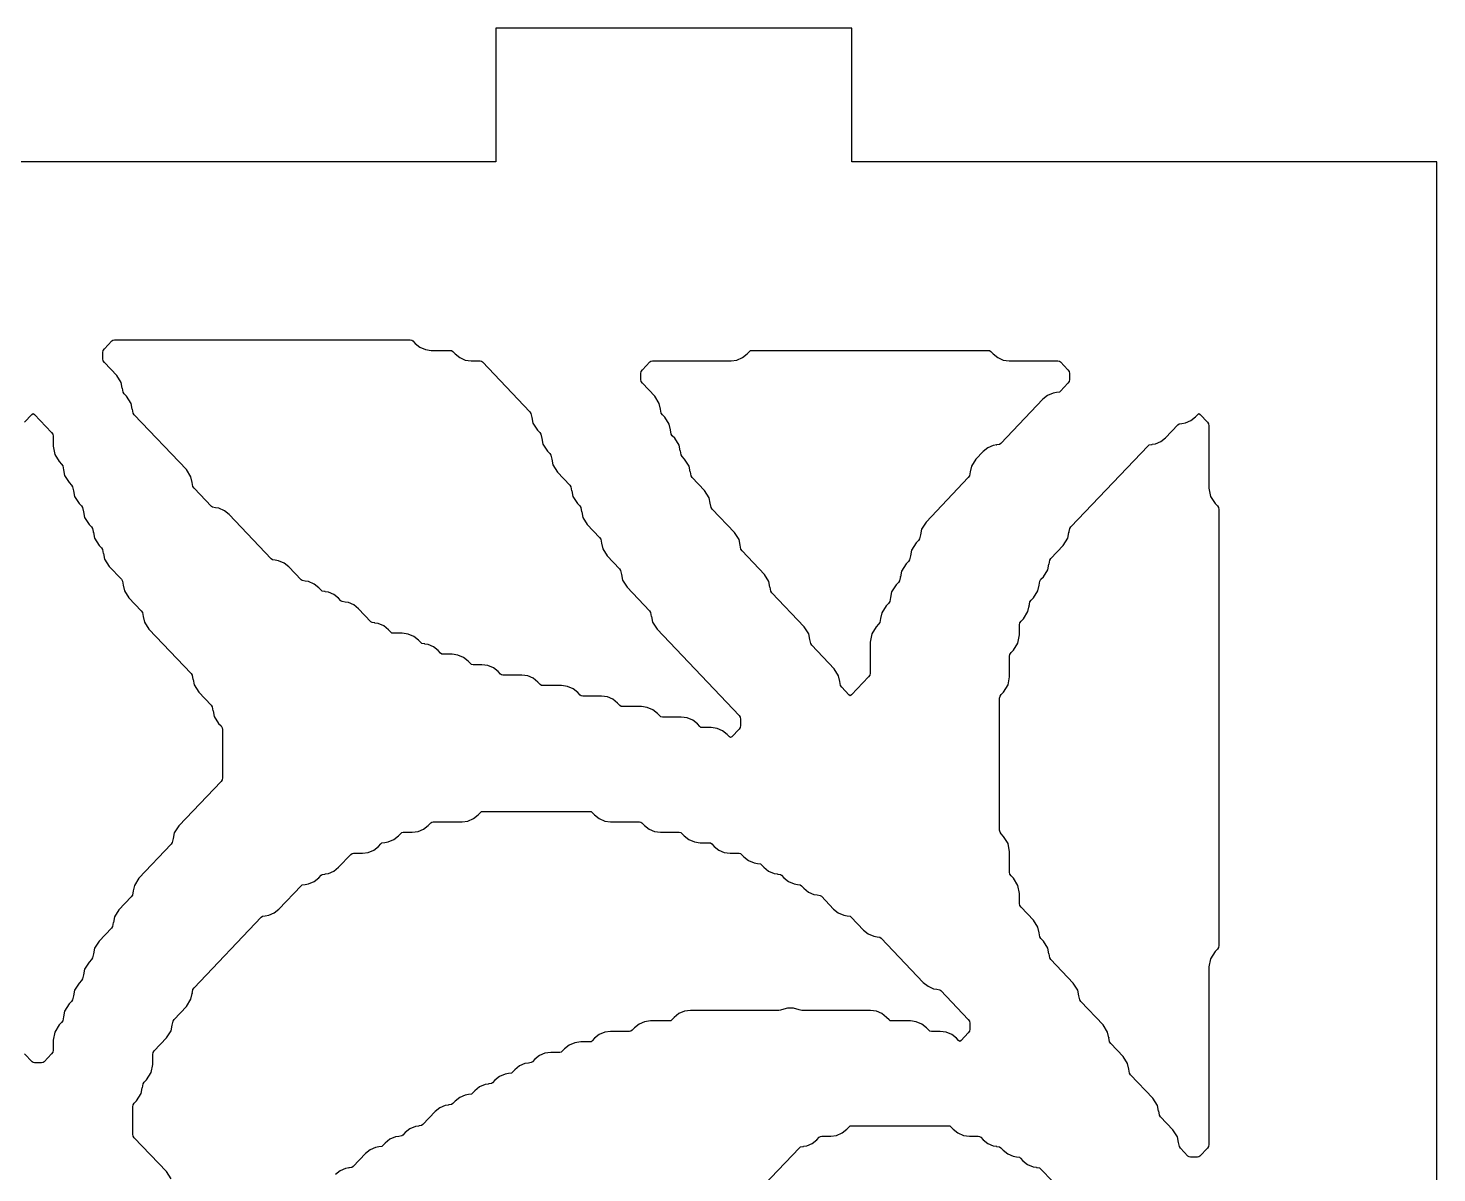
# Model space of a CAD drawing. Header units: millimetres. Extents: x 10 to 410, y 18 to 283.
# Drawn here: x 41.63 to 73.27, y 257.29 to 283 of the extents above; entities that cross this region are included whole.
import ezdxf

# ---------------------------------------------------------------- set-up
doc = ezdxf.new("R2010")
doc.units = ezdxf.units.MM
doc.layers.add('CUT', color=1, linetype='Continuous')

msp = doc.modelspace()

# ---------------------------------------------------------------- linework, layer by layer
at = {"layer": 'CUT'}
for points in [[(52.134, 157), (60.134, 157), (60.134, 160), (73.2679, 160), (73.2679, 280), (60.134, 280), (60.134, 283), (52.134, 283), (52.134, 280), (31.134, 280), (31.134, 283), (23.134, 283), (23.134, 280), (10, 280), (10, 160), (23.134, 160), (23.134, 157), (31.134, 157), (31.134, 160), (52.134, 160)], [(50.2148, 276), (50.2468, 275.9957), (50.2719, 275.9755), (50.3246, 275.9201), (50.4297, 275.8359), (50.5534, 275.7828), (50.6869, 275.7647), (51.1098, 275.7647), (51.1418, 275.7604), (51.167, 275.7402), (51.2196, 275.6849), (51.3247, 275.6006), (51.4485, 275.5475), (51.5819, 275.5294), (51.7811, 275.5294), (51.813, 275.5251), (51.8382, 275.5049), (52.9009, 274.3875), (52.9252, 274.3495), (52.9427, 274.2585), (52.945, 274.2589), (52.9694, 274.1319), (53.0714, 273.9729), (53.1246, 273.9169), (53.1489, 273.879), (53.1665, 273.7879), (53.1687, 273.7883), (53.1931, 273.6613), (53.2951, 273.5023), (53.3484, 273.4463), (53.3727, 273.4084), (53.3902, 273.3173), (53.3925, 273.3177), (53.4169, 273.1907), (53.5189, 273.0317), (53.7959, 272.7404), (53.8202, 272.7025), (53.8377, 272.6114), (53.84, 272.6119), (53.8644, 272.4848), (53.9664, 272.3258), (54.0196, 272.2698), (54.044, 272.2319), (54.0615, 272.1408), (54.0637, 272.1413), (54.0882, 272.0143), (54.1902, 271.8552), (54.4672, 271.5639), (54.4915, 271.526), (54.509, 271.4349), (54.5113, 271.4354), (54.5357, 271.3084), (54.6377, 271.1493), (54.9147, 270.8581), (54.939, 270.8201), (54.9565, 270.7291), (54.9588, 270.7295), (54.9832, 270.6025), (55.0852, 270.4435), (55.5859, 269.9169), (55.6103, 269.879), (55.6278, 269.7879), (55.63, 269.7883), (55.6545, 269.6613), (55.7565, 269.5023), (57.5997, 267.5639), (57.6241, 267.526), (57.6326, 267.4818), (57.6326, 267.3418), (57.6241, 267.2975), (57.5997, 267.2596), (57.4368, 267.0883), (57.4088, 267.067), (57.3808, 267.0883), (57.3329, 267.1387), (57.2278, 267.2229), (57.104, 267.276), (56.9706, 267.2941), (56.7714, 267.2941), (56.7394, 267.2985), (56.7143, 267.3186), (56.6616, 267.374), (56.5565, 267.4582), (56.4328, 267.5113), (56.2993, 267.5294), (55.8764, 267.5294), (55.8444, 267.5338), (55.8192, 267.5539), (55.7666, 267.6093), (55.6615, 267.6935), (55.5377, 267.7466), (55.4043, 267.7647), (54.9813, 267.7647), (54.9494, 267.769), (54.9242, 267.7892), (54.8716, 267.8446), (54.7665, 267.9288), (54.6427, 267.9819), (54.5092, 268), (54.0863, 268), (54.0543, 268.0043), (54.0292, 268.0245), (53.9765, 268.0799), (53.8714, 268.1641), (53.7477, 268.2172), (53.6142, 268.2353), (53.1913, 268.2353), (53.1593, 268.2396), (53.1341, 268.2598), (53.0815, 268.3151), (52.9764, 268.3994), (52.8526, 268.4525), (52.7192, 268.4706), (52.2962, 268.4706), (52.2643, 268.4749), (52.2391, 268.4951), (52.1865, 268.5504), (52.0814, 268.6346), (51.9576, 268.6877), (51.8242, 268.7059), (51.625, 268.7059), (51.593, 268.7102), (51.5678, 268.7304), (51.5152, 268.7857), (51.4101, 268.8699), (51.2863, 268.923), (51.1529, 268.9412), (50.9537, 268.9412), (50.9217, 268.9455), (50.8966, 268.9657), (50.8439, 269.021), (50.7388, 269.1052), (50.6151, 269.1583), (50.5393, 269.1686), (50.5397, 269.1719), (50.4742, 269.1808), (50.4491, 269.201), (50.3964, 269.2563), (50.2913, 269.3405), (50.1676, 269.3936), (50.0341, 269.4118), (49.8349, 269.4118), (49.803, 269.4161), (49.7778, 269.4363), (49.7252, 269.4916), (49.6201, 269.5758), (49.4963, 269.6289), (49.4205, 269.6392), (49.4209, 269.6425), (49.3555, 269.6514), (49.3303, 269.6716), (49.0539, 269.9622), (48.9488, 270.0464), (48.825, 270.0995), (48.7492, 270.1098), (48.7497, 270.1131), (48.6842, 270.122), (48.659, 270.1422), (48.6064, 270.1975), (48.5013, 270.2817), (48.3775, 270.3348), (48.3017, 270.3451), (48.3021, 270.3484), (48.2367, 270.3573), (48.2115, 270.3775), (48.1589, 270.4328), (48.0538, 270.517), (47.93, 270.5701), (47.8542, 270.5804), (47.8546, 270.5837), (47.7892, 270.5926), (47.764, 270.6127), (47.4876, 270.9034), (47.3825, 270.9876), (47.2587, 271.0407), (47.1829, 271.051), (47.1834, 271.0543), (47.1179, 271.0632), (47.0927, 271.0833), (46.1451, 272.0799), (46.0399, 272.1641), (45.9162, 272.2172), (45.8404, 272.2275), (45.8408, 272.2307), (45.7753, 272.2396), (45.7502, 272.2598), (45.3588, 272.6713), (45.3345, 272.7093), (45.317, 272.8003), (45.3147, 272.7999), (45.2903, 272.9269), (45.1883, 273.086), (44.0163, 274.3184), (43.9919, 274.3563), (43.9744, 274.4474), (43.9722, 274.447), (43.9477, 274.574), (43.8457, 274.733), (43.7925, 274.789), (43.7682, 274.8269), (43.7507, 274.918), (43.7484, 274.9176), (43.724, 275.0446), (43.622, 275.2036), (43.345, 275.4949), (43.3207, 275.5328), (43.3122, 275.5771), (43.3122, 275.717), (43.3207, 275.7613), (43.345, 275.7992), (43.5126, 275.9755), (43.5378, 275.9957), (43.5697, 276)], [(55.395, 275.1065), (55.395, 275.2465), (55.4035, 275.2907), (55.4279, 275.3287), (55.5955, 275.5049), (55.6206, 275.5251), (55.6526, 275.5294), (57.4181, 275.5294), (57.5515, 275.5475), (57.6753, 275.6006), (57.7804, 275.6849), (57.833, 275.7402), (57.8582, 275.7604), (57.8902, 275.7647), (63.1927, 275.7647), (63.2246, 275.7604), (63.2498, 275.7402), (63.3025, 275.6849), (63.4076, 275.6006), (63.5313, 275.5475), (63.6648, 275.5294), (64.759, 275.5294), (64.7909, 275.5251), (64.8161, 275.5049), (64.9837, 275.3287), (65.0081, 275.2907), (65.0166, 275.2465), (65.0166, 275.1065), (65.0081, 275.0622), (64.9837, 275.0243), (64.8161, 274.848), (64.7909, 274.8279), (64.7255, 274.819), (64.7259, 274.8157), (64.6501, 274.8054), (64.5263, 274.7523), (64.4212, 274.6681), (63.4736, 273.6716), (63.4484, 273.6514), (63.3829, 273.6425), (63.3834, 273.6392), (63.3076, 273.6289), (63.1838, 273.5758), (63.0787, 273.4916), (62.9167, 273.3212), (62.8147, 273.1622), (62.7903, 273.0352), (62.788, 273.0356), (62.7705, 272.9446), (62.7462, 272.9066), (61.7979, 271.9095), (61.6959, 271.7504), (61.6715, 271.6234), (61.6692, 271.6239), (61.6517, 271.5328), (61.6274, 271.4949), (61.5741, 271.4389), (61.4722, 271.2799), (61.4477, 271.1529), (61.4455, 271.1533), (61.4279, 271.0622), (61.4036, 271.0243), (61.3504, 270.9683), (61.2484, 270.8093), (61.224, 270.6823), (61.2217, 270.6827), (61.2042, 270.5916), (61.1799, 270.5537), (61.1266, 270.4977), (61.0246, 270.3387), (61.0002, 270.2117), (60.9979, 270.2121), (60.9804, 270.121), (60.9561, 270.0831), (60.9029, 270.0271), (60.8009, 269.8681), (60.7764, 269.7411), (60.7742, 269.7415), (60.7567, 269.6505), (60.7323, 269.6125), (60.6791, 269.5565), (60.5771, 269.3975), (60.5414, 269.212), (60.5414, 268.5182), (60.5329, 268.474), (60.5086, 268.4361), (60.1219, 268.0294), (60.0939, 268.0082), (60.0659, 268.0294), (59.903, 268.2008), (59.8787, 268.2387), (59.8612, 268.3298), (59.8589, 268.3293), (59.8345, 268.4563), (59.7325, 268.6154), (59.2317, 269.1419), (59.2074, 269.1799), (59.1899, 269.2709), (59.1876, 269.2705), (59.1632, 269.3975), (59.0612, 269.5565), (58.3367, 270.3184), (58.3124, 270.3563), (58.2949, 270.4474), (58.2926, 270.447), (58.2682, 270.574), (58.1662, 270.733), (57.6654, 271.2596), (57.6411, 271.2975), (57.6236, 271.3886), (57.6213, 271.3881), (57.5969, 271.5152), (57.4949, 271.6742), (56.9942, 272.2008), (56.9698, 272.2387), (56.9523, 272.3298), (56.9501, 272.3293), (56.9256, 272.4563), (56.8236, 272.6154), (56.5467, 272.9066), (56.5223, 272.9446), (56.5048, 273.0356), (56.5025, 273.0352), (56.4781, 273.1622), (56.3761, 273.3212), (56.3229, 273.3772), (56.2986, 273.4152), (56.281, 273.5062), (56.2788, 273.5058), (56.2544, 273.6328), (56.1524, 273.7918), (56.0991, 273.8478), (56.0748, 273.8858), (56.0573, 273.9768), (56.055, 273.9764), (56.0306, 274.1034), (55.9286, 274.2624), (55.8754, 274.3184), (55.8511, 274.3563), (55.8335, 274.4474), (55.8313, 274.447), (55.8068, 274.574), (55.7049, 274.733), (55.4279, 275.0243), (55.4035, 275.0622)], [(64.1301, 270.1142), (64.1544, 270.1522), (64.2076, 270.2082), (64.3096, 270.3672), (64.334, 270.4942), (64.3363, 270.4938), (64.3538, 270.5848), (64.3781, 270.6228), (64.4314, 270.6788), (64.5334, 270.8378), (64.5578, 270.9648), (64.5601, 270.9644), (64.5776, 271.0554), (64.6019, 271.0934), (64.8789, 271.3846), (64.9809, 271.5437), (65.0053, 271.6707), (65.0076, 271.6702), (65.0251, 271.7613), (65.0494, 271.7992), (66.7833, 273.6225), (66.8085, 273.6427), (66.874, 273.6516), (66.8735, 273.6549), (66.9493, 273.6652), (67.0731, 273.7183), (67.1782, 273.8025), (67.4546, 274.0931), (67.4798, 274.1133), (67.5452, 274.1222), (67.5448, 274.1255), (67.6206, 274.1358), (67.7444, 274.1889), (67.8495, 274.2731), (67.8974, 274.3235), (67.9254, 274.3447), (67.9534, 274.3235), (68.1163, 274.1522), (68.1406, 274.1142), (68.1492, 274.07), (68.1492, 272.6704), (68.1849, 272.4848), (68.2868, 272.3258), (68.3401, 272.2698), (68.3644, 272.2319), (68.3729, 272.1876), (68.3729, 262.4006), (68.3644, 262.3563), (68.3401, 262.3184), (68.2868, 262.2624), (68.1849, 262.1034), (68.1492, 261.9179), (68.1492, 257.93), (68.1406, 257.8858), (68.1163, 257.8478), (67.9487, 257.6716), (67.9235, 257.6514), (67.8916, 257.6471), (67.7355, 257.6471), (67.7035, 257.6514), (67.6783, 257.6716), (67.5107, 257.8478), (67.4864, 257.8858), (67.4689, 257.9768), (67.4666, 257.9764), (67.4422, 258.1034), (67.3402, 258.2624), (67.0632, 258.5537), (67.0389, 258.5916), (67.0214, 258.6827), (67.0191, 258.6823), (66.9947, 258.8093), (66.8927, 258.9683), (66.392, 259.4949), (66.3676, 259.5328), (66.3501, 259.6239), (66.3479, 259.6234), (66.3234, 259.7504), (66.2214, 259.9095), (65.9444, 260.2008), (65.9201, 260.2387), (65.9026, 260.3298), (65.9003, 260.3293), (65.8759, 260.4563), (65.7739, 260.6154), (65.2732, 261.1419), (65.2488, 261.1799), (65.2313, 261.2709), (65.2291, 261.2705), (65.2046, 261.3975), (65.1027, 261.5565), (64.6019, 262.0831), (64.5776, 262.121), (64.5601, 262.2121), (64.5578, 262.2117), (64.5334, 262.3387), (64.4314, 262.4977), (64.3781, 262.5537), (64.3538, 262.5916), (64.3363, 262.6827), (64.334, 262.6823), (64.3096, 262.8093), (64.2076, 262.9683), (63.9306, 263.2596), (63.9063, 263.2975), (63.8978, 263.3418), (63.8978, 263.5649), (63.8621, 263.7504), (63.7601, 263.9095), (63.7069, 263.9655), (63.6825, 264.0034), (63.674, 264.0477), (63.674, 264.5061), (63.6383, 264.6916), (63.5364, 264.8507), (63.4831, 264.9066), (63.4588, 264.9446), (63.4503, 264.9888), (63.4503, 267.9523), (63.4588, 267.9966), (63.4831, 268.0345), (63.5364, 268.0905), (63.6383, 268.2496), (63.674, 268.4351), (63.674, 268.8935), (63.6825, 268.9378), (63.7069, 268.9757), (63.7601, 269.0317), (63.8621, 269.1907), (63.8978, 269.3763), (63.8978, 269.5994), (63.9063, 269.6437), (63.9306, 269.6816), (63.9839, 269.7376), (64.0858, 269.8966), (64.1103, 270.0236), (64.1125, 270.0232)]]:
    msp.add_lwpolyline(points, close=True, dxfattribs=at)
for points in [[(41.5549, 274.1522), (41.7179, 274.3235), (41.7459, 274.3447), (41.7738, 274.3235), (42.1605, 273.9169), (42.1849, 273.879), (42.1934, 273.8347), (42.1934, 273.6115), (42.2291, 273.426), (42.331, 273.267), (42.3843, 273.211), (42.4086, 273.1731), (42.4261, 273.082), (42.4284, 273.0824), (42.4528, 272.9554), (42.5548, 272.7964), (42.608, 272.7404), (42.6324, 272.7025), (42.6499, 272.6114), (42.6521, 272.6119), (42.6766, 272.4848), (42.7786, 272.3258), (42.8318, 272.2698), (42.8561, 272.2319), (42.8736, 272.1408), (42.8759, 272.1413), (42.9003, 272.0143), (43.0023, 271.8552), (43.0556, 271.7992), (43.0799, 271.7613), (43.0974, 271.6702), (43.0997, 271.6707), (43.1241, 271.5437), (43.2261, 271.3846), (43.2793, 271.3287), (43.3036, 271.2907), (43.3212, 271.1997), (43.3234, 271.2001), (43.3478, 271.0731), (43.4498, 270.914), (43.7268, 270.6228), (43.7512, 270.5848), (43.7687, 270.4938), (43.7709, 270.4942), (43.7954, 270.3672), (43.8973, 270.2082), (44.1743, 269.9169), (44.1987, 269.879), (44.2162, 269.7879), (44.2184, 269.7883), (44.2429, 269.6613), (44.3449, 269.5023), (45.2931, 268.5051), (45.3174, 268.4672), (45.335, 268.3761), (45.3372, 268.3766), (45.3617, 268.2496), (45.4636, 268.0905), (45.7406, 267.7992), (45.765, 267.7613), (45.7825, 267.6702), (45.7847, 267.6707), (45.8092, 267.5437), (45.9112, 267.3846), (45.9644, 267.3287), (45.9887, 267.2907), (45.9972, 267.2465), (45.9972, 266.1653), (45.9887, 266.121), (45.9644, 266.0831), (45.0161, 265.086), (44.9141, 264.9269), (44.8897, 264.7999), (44.8875, 264.8003), (44.8699, 264.7093), (44.8456, 264.6713), (44.1211, 263.9095), (44.0191, 263.7504), (43.9947, 263.6234), (43.9924, 263.6239), (43.9749, 263.5328), (43.9506, 263.4949), (43.6736, 263.2036), (43.5716, 263.0446), (43.5472, 262.9176), (43.5449, 262.918), (43.5274, 262.8269), (43.5031, 262.789), (43.2261, 262.4977), (43.1241, 262.3387), (43.0997, 262.2117), (43.0974, 262.2121), (43.0799, 262.121), (43.0556, 262.0831), (43.0023, 262.0271), (42.9003, 261.8681), (42.8759, 261.7411), (42.8736, 261.7415), (42.8561, 261.6505), (42.8318, 261.6125), (42.7786, 261.5565), (42.6766, 261.3975), (42.6521, 261.2705), (42.6499, 261.2709), (42.6324, 261.1799), (42.608, 261.1419), (42.5548, 261.086), (42.4528, 260.9269), (42.4284, 260.7999), (42.4261, 260.8003), (42.4086, 260.7093), (42.3843, 260.6713), (42.331, 260.6154), (42.2291, 260.4563), (42.1934, 260.2708), (42.1934, 260.0477), (42.1849, 260.0034), (42.1605, 259.9655), (41.9929, 259.7892), (41.9677, 259.769), (41.9358, 259.7647), (41.7797, 259.7647), (41.7477, 259.769), (41.7225, 259.7892), (41.5549, 259.9655)], [(44.8428, 257.1622), (44.7408, 257.3212), (44.0163, 258.0831), (43.9919, 258.121), (43.9834, 258.1653), (43.9834, 258.7759), (43.9919, 258.8201), (44.0163, 258.8581), (44.0695, 258.914), (44.1715, 259.0731), (44.1959, 259.2001), (44.1982, 259.1997), (44.2157, 259.2907), (44.24, 259.3287), (44.2933, 259.3846), (44.3952, 259.5437), (44.4309, 259.7292), (44.4309, 259.9523), (44.4395, 259.9966), (44.4638, 260.0345), (44.7408, 260.3258), (44.8428, 260.4848), (44.8672, 260.6119), (44.8694, 260.6114), (44.887, 260.7025), (44.9113, 260.7404), (45.1883, 261.0317), (45.2903, 261.1907), (45.3147, 261.3177), (45.317, 261.3173), (45.3345, 261.4084), (45.3588, 261.4463), (46.869, 263.0343), (46.8941, 263.0545), (46.9596, 263.0634), (46.9592, 263.0667), (47.035, 263.077), (47.1587, 263.1301), (47.2638, 263.2143), (47.764, 263.7402), (47.7892, 263.7604), (47.8546, 263.7693), (47.8542, 263.7725), (47.93, 263.7828), (48.0538, 263.8359), (48.1589, 263.9201), (48.2115, 263.9755), (48.2367, 263.9957), (48.3021, 264.0046), (48.3017, 264.0078), (48.3775, 264.0181), (48.5013, 264.0712), (48.6064, 264.1554), (48.8828, 264.4461), (48.9079, 264.4662), (48.9399, 264.4706), (49.1391, 264.4706), (49.2725, 264.4887), (49.3963, 264.5418), (49.5014, 264.626), (49.554, 264.6814), (49.5792, 264.7015), (49.6447, 264.7104), (49.6442, 264.7137), (49.72, 264.724), (49.8438, 264.7771), (49.9489, 264.8613), (50.0015, 264.9167), (50.0267, 264.9368), (50.0587, 264.9412), (50.2579, 264.9412), (50.3913, 264.9593), (50.5151, 265.0124), (50.6202, 265.0966), (50.6728, 265.152), (50.698, 265.1721), (50.73, 265.1765), (51.3767, 265.1765), (51.5101, 265.1946), (51.6339, 265.2477), (51.739, 265.3319), (51.7916, 265.3873), (51.8168, 265.4074), (51.8487, 265.4118), (54.2424, 265.4118), (54.2744, 265.4074), (54.2995, 265.3873), (54.3522, 265.3319), (54.4573, 265.2477), (54.5811, 265.1946), (54.7145, 265.1765), (55.3612, 265.1765), (55.3932, 265.1721), (55.4183, 265.152), (55.471, 265.0966), (55.5761, 265.0124), (55.6998, 264.9593), (55.8333, 264.9412), (56.2562, 264.9412), (56.2882, 264.9368), (56.3134, 264.9167), (56.366, 264.8613), (56.4711, 264.7771), (56.5949, 264.724), (56.7283, 264.7059), (56.9275, 264.7059), (56.9595, 264.7015), (56.9846, 264.6814), (57.0373, 264.626), (57.1424, 264.5418), (57.2661, 264.4887), (57.3996, 264.4706), (57.5988, 264.4706), (57.6307, 264.4662), (57.6559, 264.4461), (57.7085, 264.3907), (57.8136, 264.3065), (57.9374, 264.2534), (58.0132, 264.2431), (58.0128, 264.2398), (58.0782, 264.231), (58.1034, 264.2108), (58.156, 264.1554), (58.2611, 264.0712), (58.3849, 264.0181), (58.4607, 264.0078), (58.4603, 264.0046), (58.5258, 263.9957), (58.5509, 263.9755), (58.6036, 263.9201), (58.7087, 263.8359), (58.8324, 263.7828), (58.9082, 263.7725), (58.9078, 263.7693), (58.9733, 263.7604), (58.9984, 263.7402), (59.0511, 263.6849), (59.1562, 263.6006), (59.2799, 263.5475), (59.3558, 263.5372), (59.3553, 263.534), (59.4208, 263.5251), (59.446, 263.5049), (59.7223, 263.2143), (59.8274, 263.1301), (59.9512, 263.077), (60.027, 263.0667), (60.0266, 263.0634), (60.0921, 263.0545), (60.1172, 263.0343), (60.3936, 262.7437), (60.4987, 262.6595), (60.6225, 262.6064), (60.6983, 262.5961), (60.6978, 262.5928), (60.7633, 262.5839), (60.7885, 262.5637), (61.7362, 261.5672), (61.8413, 261.483), (61.965, 261.4299), (62.0408, 261.4196), (62.0404, 261.4163), (62.1059, 261.4074), (62.131, 261.3873), (62.7462, 260.7404), (62.7705, 260.7025), (62.779, 260.6582), (62.779, 260.5182), (62.7705, 260.474), (62.7462, 260.4361), (62.5832, 260.2647), (62.5552, 260.2435), (62.5273, 260.2647), (62.4793, 260.3151), (62.3742, 260.3994), (62.2504, 260.4525), (62.117, 260.4706), (61.9178, 260.4706), (61.8858, 260.4749), (61.8607, 260.4951), (61.808, 260.5504), (61.7029, 260.6346), (61.5792, 260.6877), (61.4457, 260.7059), (61.0228, 260.7059), (60.9908, 260.7102), (60.9656, 260.7304), (60.913, 260.7857), (60.8079, 260.8699), (60.6841, 260.923), (60.5507, 260.9412), (59.009, 260.9412), (58.9764, 260.9456), (58.9485, 260.9576), (58.8187, 260.9935), (58.684, 260.9935), (58.5542, 260.9576), (58.5264, 260.9456), (58.4938, 260.9412), (56.5046, 260.9412), (56.3711, 260.923), (56.2473, 260.8699), (56.1422, 260.7857), (56.0896, 260.7304), (56.0644, 260.7102), (56.0325, 260.7059), (55.6095, 260.7059), (55.4761, 260.6877), (55.3523, 260.6346), (55.2472, 260.5504), (55.1946, 260.4951), (55.1694, 260.4749), (55.1374, 260.4706), (54.7145, 260.4706), (54.5811, 260.4525), (54.4573, 260.3994), (54.3522, 260.3151), (54.2995, 260.2598), (54.2744, 260.2396), (54.2424, 260.2353), (54.0432, 260.2353), (53.9098, 260.2172), (53.786, 260.1641), (53.6809, 260.0799), (53.6283, 260.0245), (53.6031, 260.0043), (53.5711, 260), (53.372, 260), (53.2385, 259.9819), (53.1147, 259.9288), (53.0096, 259.8446), (52.957, 259.7892), (52.9318, 259.769), (52.8664, 259.7602), (52.8668, 259.7569), (52.791, 259.7466), (52.6672, 259.6935), (52.5621, 259.6093), (52.5095, 259.5539), (52.4843, 259.5338), (52.4188, 259.5249), (52.4193, 259.5216), (52.3435, 259.5113), (52.2197, 259.4582), (52.1146, 259.374), (52.062, 259.3186), (52.0368, 259.2985), (51.9713, 259.2896), (51.9718, 259.2863), (51.896, 259.276), (51.7722, 259.2229), (51.6671, 259.1387), (51.6145, 259.0833), (51.5893, 259.0632), (51.5238, 259.0543), (51.5243, 259.051), (51.4485, 259.0407), (51.3247, 258.9876), (51.2196, 258.9034), (51.167, 258.848), (51.1418, 258.8279), (51.0763, 258.819), (51.0767, 258.8157), (51.0009, 258.8054), (50.8772, 258.7523), (50.7721, 258.6681), (50.4957, 258.3775), (50.4705, 258.3573), (50.405, 258.3484), (50.4055, 258.3451), (50.3297, 258.3348), (50.2059, 258.2817), (50.1008, 258.1975), (50.0482, 258.1422), (50.023, 258.122), (49.9575, 258.1131), (49.958, 258.1098), (49.8822, 258.0995), (49.7584, 258.0464), (49.6533, 257.9622), (49.6007, 257.9069), (49.5755, 257.8867), (49.51, 257.8778), (49.5105, 257.8745), (49.4346, 257.8642), (49.3109, 257.8111), (49.2058, 257.7269), (48.9294, 257.4363), (48.9042, 257.4161), (48.8387, 257.4072), (48.8392, 257.4039), (48.7634, 257.3936), (48.6396, 257.3405), (48.5345, 257.2563)], [(57.6654, 256.5051), (58.9518, 257.8578), (58.977, 257.878), (59.0425, 257.8869), (59.042, 257.8902), (59.1178, 257.9005), (59.2416, 257.9536), (59.3467, 258.0378), (59.3993, 258.0931), (59.4245, 258.1133), (59.4565, 258.1176), (59.6557, 258.1176), (59.7891, 258.1358), (59.9129, 258.1889), (60.018, 258.2731), (60.0706, 258.3284), (60.0958, 258.3486), (60.1277, 258.3529), (62.2977, 258.3529), (62.3296, 258.3486), (62.3548, 258.3284), (62.4074, 258.2731), (62.5125, 258.1889), (62.6363, 258.1358), (62.7697, 258.1176), (62.9689, 258.1176), (63.0009, 258.1133), (63.0261, 258.0931), (63.0787, 258.0378), (63.1838, 257.9536), (63.3076, 257.9005), (63.3834, 257.8902), (63.3829, 257.8869), (63.4484, 257.878), (63.4736, 257.8578), (63.5262, 257.8025), (63.6313, 257.7183), (63.7551, 257.6652), (63.8309, 257.6549), (63.8304, 257.6516), (63.8959, 257.6427), (63.9211, 257.6225), (63.9737, 257.5672), (64.0788, 257.483), (64.2026, 257.4299), (64.2784, 257.4196), (64.278, 257.4163), (64.3434, 257.4074), (64.3686, 257.3873), (64.645, 257.0966)]]:
    msp.add_lwpolyline(points, dxfattribs=at)

doc.saveas('drawing.dxf')
